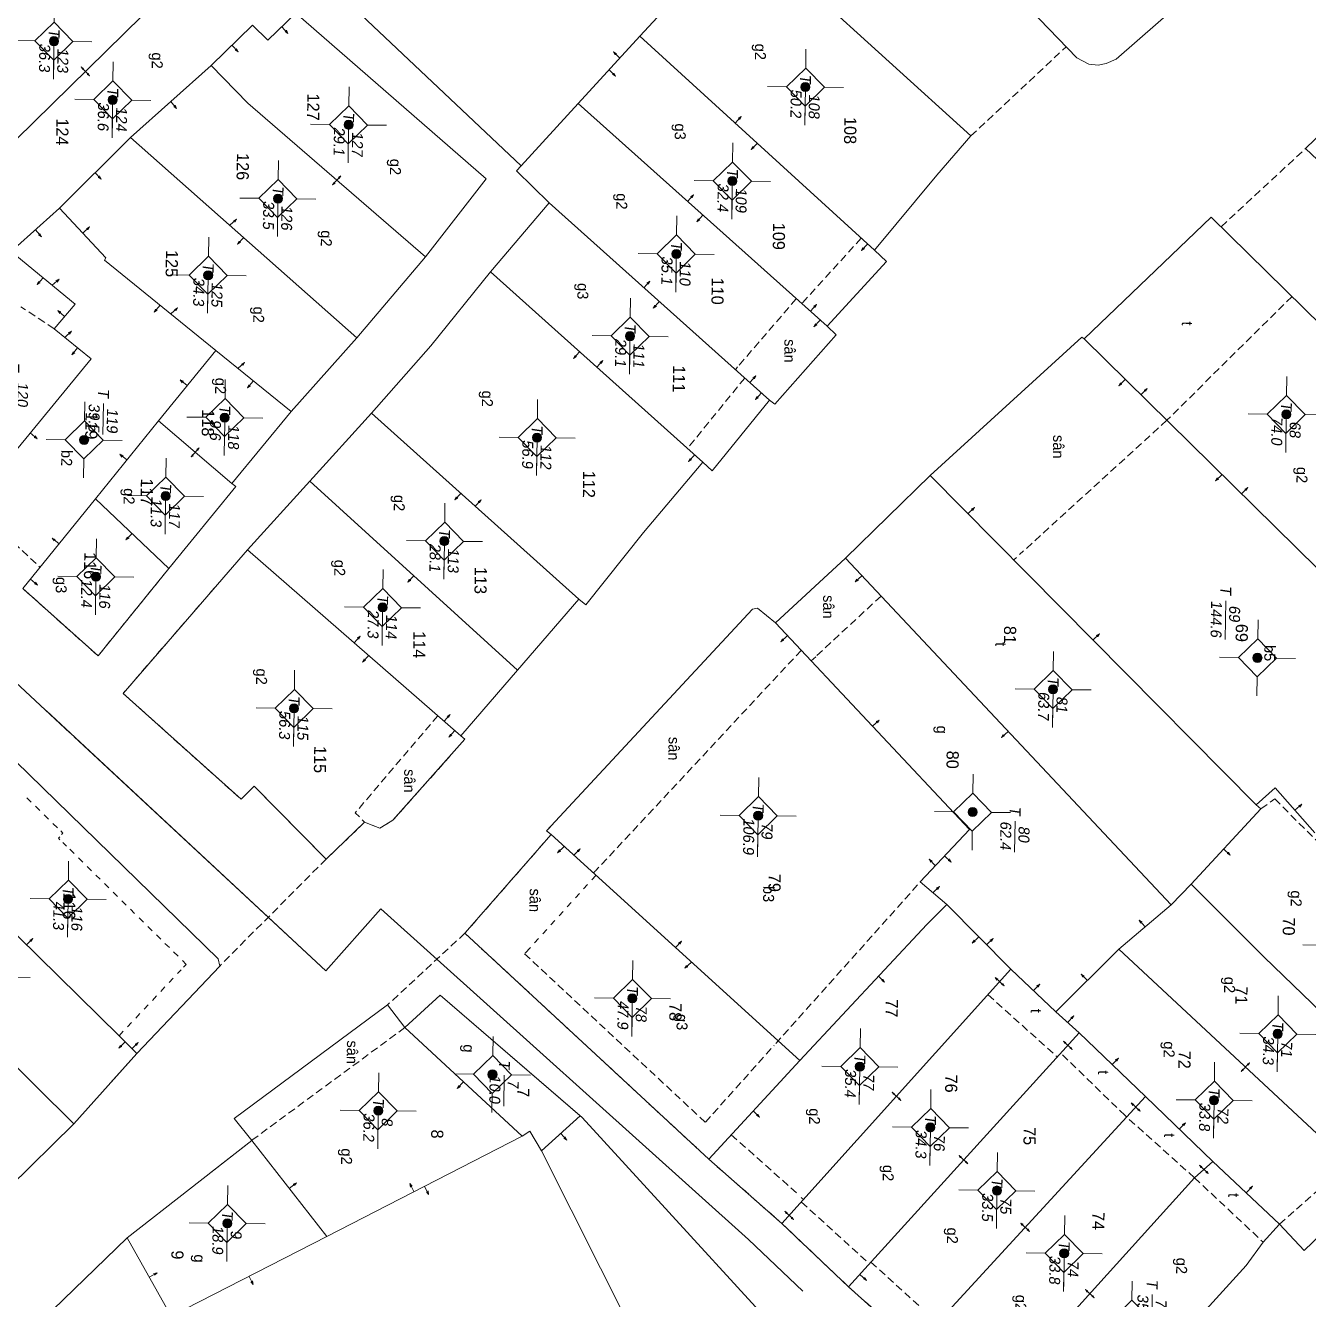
# Model space of a CAD drawing. Extents: x 601689 to 602595, y 1189742 to 1190763.
# Drawn here: x 602281.96 to 602324.14, y 1190270.88 to 1190312.77 of the extents above; entities that cross this region are included whole.
import ezdxf
from ezdxf.enums import TextEntityAlignment as Align

# ---------------------------------------------------------------- set-up
doc = ezdxf.new("R2010")
doc.units = 0
doc.header["$MEASUREMENT"] = 0
doc.linetypes.add('HIDDEN', pattern=[0.375, 0.25, -0.125])
for name, color, linetype in [('10', 250, 'Continuous'), ('11', 7, 'Continuous'), ('13', 7, 'Continuous'), ('14', 7, 'Continuous'), ('15', 7, 'Continuous'), ('16', 7, 'Continuous'), ('22', 7, 'Continuous'), ('25', 7, 'Continuous'), ('53', 7, 'Continuous'), ('57', 7, 'Continuous')]:
    doc.layers.add(name, color=color, linetype=linetype)
doc.layers.get('0').off()
doc.styles.add('TXT', font='vnshx.shx')

# ---------------------------------------------------------------- blocks, each defined once
blk = doc.blocks.new('NH3R')
at = {"layer": '16', "color": 7, "linetype": 'Continuous', "lineweight": 0}
for p, q in [((0, 0), (0.297, -0.005)), ((0.297, -0.005), (0.186, 0.031)), ((0.297, -0.005), (0.189, -0.033))]:
    blk.add_line(p, q, dxfattribs=at)
blk = doc.blocks.new('NH3')
at = {"layer": '16', "color": 7, "linetype": 'Continuous', "lineweight": 0}
for p, q in [((-0.199, -0.002), (-0.113, 0.021)), ((0.197, -0.012), (0.107, 0.015)), ((-0.199, -0.002), (0.197, -0.012)), ((-0.199, -0.002), (-0.116, -0.035)), ((0.197, -0.012), (0.104, -0.027))]:
    blk.add_line(p, q, dxfattribs=at)
blk = doc.blocks.new('*M271271271271')
at = {"layer": '13', "color": 3, "linetype": 'Continuous', "lineweight": 0}
blk.add_line((602557.84, 1189987.932), (602558.86, 1189987.932), dxfattribs=at)
at = {"layer": '13', "color": 3, "linetype": 'Continuous', "lineweight": 0, "style": 'TXT', "oblique": 7.6055}
for s, p in [('71', (602557.99, 1189988.232)), ('34.3', (602557.84, 1189987.632))]:
    blk.add_text(s, height=0.36, dxfattribs=at).set_placement(p, align=Align.MIDDLE_LEFT)
blk.add_text('T', height=0.36, dxfattribs=at).set_placement((602557.643, 1189987.932), align=Align.MIDDLE_RIGHT)
blk = doc.blocks.new('*M272272272272')
at = {"layer": '13', "color": 3, "linetype": 'Continuous', "lineweight": 0}
blk.add_line((602537.469, 1189987.915), (602538.489, 1189987.915), dxfattribs=at)
at = {"layer": '13', "color": 3, "linetype": 'Continuous', "lineweight": 0, "style": 'TXT', "oblique": 7.6055}
for s, p in [('68', (602537.619, 1189988.215)), ('74.0', (602537.469, 1189987.615))]:
    blk.add_text(s, height=0.36, dxfattribs=at).set_placement(p, align=Align.MIDDLE_LEFT)
blk.add_text('T', height=0.36, dxfattribs=at).set_placement((602537.272, 1189987.915), align=Align.MIDDLE_RIGHT)
blk = doc.blocks.new('*M273273273273')
at = {"layer": '13', "color": 3, "linetype": 'Continuous', "lineweight": 0}
blk.add_line((602545.486, 1189987.084), (602546.761, 1189987.084), dxfattribs=at)
at = {"layer": '13', "color": 3, "linetype": 'Continuous', "lineweight": 0, "style": 'TXT', "oblique": 7.6055}
for s, p in [('69', (602545.636, 1189987.384)), ('144.6', (602545.486, 1189986.784))]:
    blk.add_text(s, height=0.36, dxfattribs=at).set_placement(p, align=Align.MIDDLE_LEFT)
blk.add_text('T', height=0.36, dxfattribs=at).set_placement((602545.289, 1189987.084), align=Align.MIDDLE_RIGHT)
blk = doc.blocks.new('*M276276276276')
at = {"layer": '13', "color": 3, "linetype": 'Continuous', "lineweight": 0}
blk.add_line((602560.053, 1189985.869), (602561.073, 1189985.869), dxfattribs=at)
at = {"layer": '13', "color": 3, "linetype": 'Continuous', "lineweight": 0, "style": 'TXT', "oblique": 7.6055}
blk.add_text('T', height=0.36, dxfattribs=at).set_placement((602559.856, 1189985.869), align=Align.MIDDLE_RIGHT)
for s, p in [('72', (602560.203, 1189986.169)), ('33.8', (602560.053, 1189985.569))]:
    blk.add_text(s, height=0.36, dxfattribs=at).set_placement(p, align=Align.MIDDLE_LEFT)
blk = doc.blocks.new('*M280280280280')
at = {"layer": '13', "color": 3, "linetype": 'Continuous', "lineweight": 0}
blk.add_line((602567.297, 1189983.265), (602568.317, 1189983.265), dxfattribs=at)
at = {"layer": '13', "color": 3, "linetype": 'Continuous', "lineweight": 0, "style": 'TXT', "oblique": 7.6055}
for s, p in [('73', (602567.447, 1189983.565)), ('35.1', (602567.297, 1189982.965))]:
    blk.add_text(s, height=0.36, dxfattribs=at).set_placement(p, align=Align.MIDDLE_LEFT)
blk.add_text('T', height=0.36, dxfattribs=at).set_placement((602567.1, 1189983.265), align=Align.MIDDLE_RIGHT)
blk = doc.blocks.new('*M284284284284')
at = {"layer": '13', "color": 3, "linetype": 'Continuous', "lineweight": 0}
blk.add_line((602565.16, 1189981.013), (602566.18, 1189981.013), dxfattribs=at)
at = {"layer": '13', "color": 3, "linetype": 'Continuous', "lineweight": 0, "style": 'TXT', "oblique": 7.6055}
for s, p in [('74', (602565.31, 1189981.313)), ('33.8', (602565.16, 1189980.713))]:
    blk.add_text(s, height=0.36, dxfattribs=at).set_placement(p, align=Align.MIDDLE_LEFT)
blk.add_text('T', height=0.36, dxfattribs=at).set_placement((602564.963, 1189981.013), align=Align.MIDDLE_RIGHT)
blk = doc.blocks.new('*M286286286286')
at = {"layer": '13', "color": 3, "linetype": 'Continuous', "lineweight": 0}
blk.add_line((602546.622, 1189980.378), (602547.642, 1189980.378), dxfattribs=at)
at = {"layer": '13', "color": 3, "linetype": 'Continuous', "lineweight": 0, "style": 'TXT', "oblique": 7.6055}
blk.add_text('T', height=0.36, dxfattribs=at).set_placement((602546.425, 1189980.378), align=Align.MIDDLE_RIGHT)
for s, p in [('81', (602546.772, 1189980.678)), ('63.7', (602546.622, 1189980.078))]:
    blk.add_text(s, height=0.36, dxfattribs=at).set_placement(p, align=Align.MIDDLE_LEFT)
blk = doc.blocks.new('*M289289289289')
at = {"layer": '13', "color": 3, "linetype": 'Continuous', "lineweight": 0}
blk.add_line((602563.127, 1189978.772), (602564.147, 1189978.772), dxfattribs=at)
at = {"layer": '13', "color": 3, "linetype": 'Continuous', "lineweight": 0, "style": 'TXT', "oblique": 7.6055}
blk.add_text('T', height=0.36, dxfattribs=at).set_placement((602562.93, 1189978.772), align=Align.MIDDLE_RIGHT)
for s, p in [('75', (602563.277, 1189979.072)), ('33.5', (602563.127, 1189978.472))]:
    blk.add_text(s, height=0.36, dxfattribs=at).set_placement(p, align=Align.MIDDLE_LEFT)
blk = doc.blocks.new('*M292292292292')
at = {"layer": '13', "color": 3, "linetype": 'Continuous', "lineweight": 0}
blk.add_line((602550.696, 1189977.79), (602551.716, 1189977.79), dxfattribs=at)
at = {"layer": '13', "color": 3, "linetype": 'Continuous', "lineweight": 0, "style": 'TXT', "oblique": 7.6055}
for s, p in [('80', (602550.846, 1189978.09)), ('62.4', (602550.696, 1189977.49))]:
    blk.add_text(s, height=0.36, dxfattribs=at).set_placement(p, align=Align.MIDDLE_LEFT)
blk.add_text('T', height=0.36, dxfattribs=at).set_placement((602550.499, 1189977.79), align=Align.MIDDLE_RIGHT)
blk = doc.blocks.new('*M293293293293')
at = {"layer": '13', "color": 3, "linetype": 'Continuous', "lineweight": 0}
blk.add_line((602561.084, 1189976.555), (602562.104, 1189976.555), dxfattribs=at)
at = {"layer": '13', "color": 3, "linetype": 'Continuous', "lineweight": 0, "style": 'TXT', "oblique": 7.6055}
for s, p in [('76', (602561.234, 1189976.855)), ('34.3', (602561.084, 1189976.255))]:
    blk.add_text(s, height=0.36, dxfattribs=at).set_placement(p, align=Align.MIDDLE_LEFT)
blk.add_text('T', height=0.36, dxfattribs=at).set_placement((602560.887, 1189976.555), align=Align.MIDDLE_RIGHT)
blk = doc.blocks.new('*M297297297297')
at = {"layer": '13', "color": 3, "linetype": 'Continuous', "lineweight": 0}
blk.add_line((602559.117, 1189974.204), (602560.137, 1189974.204), dxfattribs=at)
at = {"layer": '13', "color": 3, "linetype": 'Continuous', "lineweight": 0, "style": 'TXT', "oblique": 7.6055}
for s, p in [('77', (602559.267, 1189974.504)), ('35.4', (602559.117, 1189973.904))]:
    blk.add_text(s, height=0.36, dxfattribs=at).set_placement(p, align=Align.MIDDLE_LEFT)
blk.add_text('T', height=0.36, dxfattribs=at).set_placement((602558.92, 1189974.204), align=Align.MIDDLE_RIGHT)
blk = doc.blocks.new('*M300300300300')
at = {"layer": '13', "color": 3, "linetype": 'Continuous', "lineweight": 0}
blk.add_line((602526.936, 1189971.948), (602527.956, 1189971.948), dxfattribs=at)
at = {"layer": '13', "color": 3, "linetype": 'Continuous', "lineweight": 0, "style": 'TXT', "oblique": 7.6055}
blk.add_text('T', height=0.36, dxfattribs=at).set_placement((602526.739, 1189971.948), align=Align.MIDDLE_RIGHT)
for s, p in [('108', (602527.086, 1189972.248)), ('50.2', (602526.936, 1189971.648))]:
    blk.add_text(s, height=0.36, dxfattribs=at).set_placement(p, align=Align.MIDDLE_LEFT)
blk = doc.blocks.new('*M303303303303')
at = {"layer": '13', "color": 3, "linetype": 'Continuous', "lineweight": 0}
blk.add_line((602550.915, 1189970.742), (602552.19, 1189970.742), dxfattribs=at)
at = {"layer": '13', "color": 3, "linetype": 'Continuous', "lineweight": 0, "style": 'TXT', "oblique": 7.6055}
blk.add_text('T', height=0.36, dxfattribs=at).set_placement((602550.718, 1189970.742), align=Align.MIDDLE_RIGHT)
for s, p in [('79', (602551.065, 1189971.042)), ('106.9', (602550.915, 1189970.442))]:
    blk.add_text(s, height=0.36, dxfattribs=at).set_placement(p, align=Align.MIDDLE_LEFT)
blk = doc.blocks.new('*M305305305305')
at = {"layer": '13', "color": 3, "linetype": 'Continuous', "lineweight": 0}
blk.add_line((602530.06, 1189969.59), (602531.08, 1189969.59), dxfattribs=at)
at = {"layer": '13', "color": 3, "linetype": 'Continuous', "lineweight": 0, "style": 'TXT', "oblique": 7.6055}
for s, p in [('109', (602530.21, 1189969.89)), ('32.4', (602530.06, 1189969.29))]:
    blk.add_text(s, height=0.36, dxfattribs=at).set_placement(p, align=Align.MIDDLE_LEFT)
blk.add_text('T', height=0.36, dxfattribs=at).set_placement((602529.863, 1189969.59), align=Align.MIDDLE_RIGHT)
blk = doc.blocks.new('*M307307307307')
at = {"layer": '13', "color": 3, "linetype": 'Continuous', "lineweight": 0}
blk.add_line((602532.487, 1189967.782), (602533.507, 1189967.782), dxfattribs=at)
at = {"layer": '13', "color": 3, "linetype": 'Continuous', "lineweight": 0, "style": 'TXT', "oblique": 7.6055}
blk.add_text('T', height=0.36, dxfattribs=at).set_placement((602532.29, 1189967.782), align=Align.MIDDLE_RIGHT)
for s, p in [('110', (602532.637, 1189968.082)), ('35.1', (602532.487, 1189967.482))]:
    blk.add_text(s, height=0.36, dxfattribs=at).set_placement(p, align=Align.MIDDLE_LEFT)
blk = doc.blocks.new('*M310310310310')
at = {"layer": '13', "color": 3, "linetype": 'Continuous', "lineweight": 0}
blk.add_line((602556.982, 1189966.692), (602558.002, 1189966.692), dxfattribs=at)
at = {"layer": '13', "color": 3, "linetype": 'Continuous', "lineweight": 0, "style": 'TXT', "oblique": 7.6055}
for s, p in [('78', (602557.132, 1189966.992)), ('47.9', (602556.982, 1189966.392))]:
    blk.add_text(s, height=0.36, dxfattribs=at).set_placement(p, align=Align.MIDDLE_LEFT)
blk.add_text('T', height=0.36, dxfattribs=at).set_placement((602556.785, 1189966.692), align=Align.MIDDLE_RIGHT)
blk = doc.blocks.new('*M311311311311')
at = {"layer": '13', "color": 3, "linetype": 'Continuous', "lineweight": 0}
blk.add_line((602535.21, 1189966.299), (602536.23, 1189966.299), dxfattribs=at)
at = {"layer": '13', "color": 3, "linetype": 'Continuous', "lineweight": 0, "style": 'TXT', "oblique": 7.6055}
for s, p in [('111', (602535.36, 1189966.599)), ('29.1', (602535.21, 1189965.999))]:
    blk.add_text(s, height=0.36, dxfattribs=at).set_placement(p, align=Align.MIDDLE_LEFT)
blk.add_text('T', height=0.36, dxfattribs=at).set_placement((602535.013, 1189966.299), align=Align.MIDDLE_RIGHT)
blk = doc.blocks.new('*M314314314314')
at = {"layer": '13', "color": 3, "linetype": 'Continuous', "lineweight": 0}
blk.add_line((602538.592, 1189963.292), (602539.612, 1189963.292), dxfattribs=at)
at = {"layer": '13', "color": 3, "linetype": 'Continuous', "lineweight": 0, "style": 'TXT', "oblique": 7.6055}
for s, p in [('112', (602538.742, 1189963.592)), ('56.9', (602538.592, 1189962.992))]:
    blk.add_text(s, height=0.36, dxfattribs=at).set_placement(p, align=Align.MIDDLE_LEFT)
blk.add_text('T', height=0.36, dxfattribs=at).set_placement((602538.395, 1189963.292), align=Align.MIDDLE_RIGHT)
blk = doc.blocks.new('*M319319319319')
at = {"layer": '13', "color": 3, "linetype": 'Continuous', "lineweight": 0}
blk.add_line((602542.038, 1189960.295), (602543.058, 1189960.295), dxfattribs=at)
at = {"layer": '13', "color": 3, "linetype": 'Continuous', "lineweight": 0, "style": 'TXT', "oblique": 7.6055}
for s, p in [('113', (602542.188, 1189960.595)), ('28.1', (602542.038, 1189959.995))]:
    blk.add_text(s, height=0.36, dxfattribs=at).set_placement(p, align=Align.MIDDLE_LEFT)
blk.add_text('T', height=0.36, dxfattribs=at).set_placement((602541.841, 1189960.295), align=Align.MIDDLE_RIGHT)
blk = doc.blocks.new('*M323323323323')
at = {"layer": '13', "color": 3, "linetype": 'Continuous', "lineweight": 0}
blk.add_line((602544.247, 1189958.292), (602545.267, 1189958.292), dxfattribs=at)
at = {"layer": '13', "color": 3, "linetype": 'Continuous', "lineweight": 0, "style": 'TXT', "oblique": 7.6055}
for s, p in [('114', (602544.397, 1189958.592)), ('27.3', (602544.247, 1189957.992))]:
    blk.add_text(s, height=0.36, dxfattribs=at).set_placement(p, align=Align.MIDDLE_LEFT)
blk.add_text('T', height=0.36, dxfattribs=at).set_placement((602544.05, 1189958.292), align=Align.MIDDLE_RIGHT)
blk = doc.blocks.new('*M324324324324')
at = {"layer": '13', "color": 3, "linetype": 'Continuous', "lineweight": 0}
blk.add_line((602528.395, 1189956.944), (602529.415, 1189956.944), dxfattribs=at)
at = {"layer": '13', "color": 3, "linetype": 'Continuous', "lineweight": 0, "style": 'TXT', "oblique": 7.6055}
for s, p in [('127', (602528.545, 1189957.244)), ('29.1', (602528.395, 1189956.644))]:
    blk.add_text(s, height=0.36, dxfattribs=at).set_placement(p, align=Align.MIDDLE_LEFT)
blk.add_text('T', height=0.36, dxfattribs=at).set_placement((602528.198, 1189956.944), align=Align.MIDDLE_RIGHT)
blk = doc.blocks.new('*M327327327327')
at = {"layer": '13', "color": 3, "linetype": 'Continuous', "lineweight": 0}
blk.add_line((602547.608, 1189955.43), (602548.628, 1189955.43), dxfattribs=at)
at = {"layer": '13', "color": 3, "linetype": 'Continuous', "lineweight": 0, "style": 'TXT', "oblique": 7.6055}
for s, p in [('115', (602547.758, 1189955.73)), ('56.3', (602547.608, 1189955.13))]:
    blk.add_text(s, height=0.36, dxfattribs=at).set_placement(p, align=Align.MIDDLE_LEFT)
blk.add_text('T', height=0.36, dxfattribs=at).set_placement((602547.411, 1189955.43), align=Align.MIDDLE_RIGHT)
blk = doc.blocks.new('*M328328328328')
at = {"layer": '13', "color": 3, "linetype": 'Continuous', "lineweight": 0}
blk.add_line((602530.855, 1189954.656), (602531.875, 1189954.656), dxfattribs=at)
at = {"layer": '13', "color": 3, "linetype": 'Continuous', "lineweight": 0, "style": 'TXT', "oblique": 7.6055}
blk.add_text('T', height=0.36, dxfattribs=at).set_placement((602530.658, 1189954.656), align=Align.MIDDLE_RIGHT)
for s, p in [('126', (602531.005, 1189954.956)), ('33.5', (602530.855, 1189954.356))]:
    blk.add_text(s, height=0.36, dxfattribs=at).set_placement(p, align=Align.MIDDLE_LEFT)
blk = doc.blocks.new('*M330330330330')
at = {"layer": '13', "color": 3, "linetype": 'Continuous', "lineweight": 0}
blk.add_line((602538.082, 1189953.012), (602538.847, 1189953.012), dxfattribs=at)
at = {"layer": '13', "color": 3, "linetype": 'Continuous', "lineweight": 0, "style": 'TXT', "oblique": 7.6055}
blk.add_text('T', height=0.36, dxfattribs=at).set_placement((602537.885, 1189953.012), align=Align.MIDDLE_RIGHT)
for s, p in [('118', (602538.232, 1189953.312)), ('9.6', (602538.082, 1189952.712))]:
    blk.add_text(s, height=0.36, dxfattribs=at).set_placement(p, align=Align.MIDDLE_LEFT)
blk = doc.blocks.new('*M331331331331')
at = {"layer": '13', "color": 3, "linetype": 'Continuous', "lineweight": 0}
blk.add_line((602533.411, 1189952.398), (602534.431, 1189952.398), dxfattribs=at)
at = {"layer": '13', "color": 3, "linetype": 'Continuous', "lineweight": 0, "style": 'TXT', "oblique": 7.6055}
for s, p in [('125', (602533.561, 1189952.698)), ('34.3', (602533.411, 1189952.098))]:
    blk.add_text(s, height=0.36, dxfattribs=at).set_placement(p, align=Align.MIDDLE_LEFT)
blk.add_text('T', height=0.36, dxfattribs=at).set_placement((602533.214, 1189952.398), align=Align.MIDDLE_RIGHT)
blk = doc.blocks.new('*M333333333333')
at = {"layer": '13', "color": 3, "linetype": 'Continuous', "lineweight": 0}
blk.add_line((602540.689, 1189951.104), (602541.709, 1189951.104), dxfattribs=at)
at = {"layer": '13', "color": 3, "linetype": 'Continuous', "lineweight": 0, "style": 'TXT', "oblique": 7.6055}
for s, p in [('117', (602540.839, 1189951.404)), ('11.3', (602540.689, 1189950.804))]:
    blk.add_text(s, height=0.36, dxfattribs=at).set_placement(p, align=Align.MIDDLE_LEFT)
blk.add_text('T', height=0.36, dxfattribs=at).set_placement((602540.492, 1189951.104), align=Align.MIDDLE_RIGHT)
blk = doc.blocks.new('*M334334334334')
at = {"layer": '13', "color": 3, "linetype": 'Continuous', "lineweight": 0}
blk.add_line((602527.689, 1189949.175), (602528.709, 1189949.175), dxfattribs=at)
at = {"layer": '13', "color": 3, "linetype": 'Continuous', "lineweight": 0, "style": 'TXT', "oblique": 7.6055}
blk.add_text('T', height=0.36, dxfattribs=at).set_placement((602527.492, 1189949.175), align=Align.MIDDLE_RIGHT)
for s, p in [('124', (602527.839, 1189949.475)), ('36.6', (602527.689, 1189948.875))]:
    blk.add_text(s, height=0.36, dxfattribs=at).set_placement(p, align=Align.MIDDLE_LEFT)
blk = doc.blocks.new('*M336336336336')
at = {"layer": '13', "color": 3, "linetype": 'Continuous', "lineweight": 0}
blk.add_line((602543.374, 1189948.852), (602544.394, 1189948.852), dxfattribs=at)
at = {"layer": '13', "color": 3, "linetype": 'Continuous', "lineweight": 0, "style": 'TXT', "oblique": 7.6055}
for s, p in [('116', (602543.524, 1189949.152)), ('12.4', (602543.374, 1189948.552))]:
    blk.add_text(s, height=0.36, dxfattribs=at).set_placement(p, align=Align.MIDDLE_LEFT)
blk.add_text('T', height=0.36, dxfattribs=at).set_placement((602543.177, 1189948.852), align=Align.MIDDLE_RIGHT)
blk = doc.blocks.new('*M337337337337')
at = {"layer": '13', "color": 3, "linetype": 'Continuous', "lineweight": 0}
blk.add_line((602538.884, 1189948.398), (602539.904, 1189948.398), dxfattribs=at)
at = {"layer": '13', "color": 3, "linetype": 'Continuous', "lineweight": 0, "style": 'TXT', "oblique": 7.6055}
blk.add_text('T', height=0.36, dxfattribs=at).set_placement((602538.687, 1189948.398), align=Align.MIDDLE_RIGHT)
for s, p in [('119', (602539.034, 1189948.698)), ('39.5', (602538.884, 1189948.098))]:
    blk.add_text(s, height=0.36, dxfattribs=at).set_placement(p, align=Align.MIDDLE_LEFT)
blk = doc.blocks.new('*M338338338338')
at = {"layer": '13', "color": 3, "linetype": 'Continuous', "lineweight": 0}
blk.add_line((602525.787, 1189947.217), (602526.807, 1189947.217), dxfattribs=at)
at = {"layer": '13', "color": 3, "linetype": 'Continuous', "lineweight": 0, "style": 'TXT', "oblique": 7.6055}
for s, p in [('123', (602525.937, 1189947.517)), ('36.3', (602525.787, 1189946.917))]:
    blk.add_text(s, height=0.36, dxfattribs=at).set_placement(p, align=Align.MIDDLE_LEFT)
blk.add_text('T', height=0.36, dxfattribs=at).set_placement((602525.59, 1189947.217), align=Align.MIDDLE_RIGHT)
blk = doc.blocks.new('*M339339339339')
at = {"layer": '13', "color": 3, "linetype": 'Continuous', "lineweight": 0}
blk.add_line((602538.023, 1189945.187), (602539.043, 1189945.187), dxfattribs=at)
at = {"layer": '13', "color": 3, "linetype": 'Continuous', "lineweight": 0, "style": 'TXT', "oblique": 7.6055}
for s, p in [('120', (602538.173, 1189945.487)), ('24.8', (602538.023, 1189944.887))]:
    blk.add_text(s, height=0.36, dxfattribs=at).set_placement(p, align=Align.MIDDLE_LEFT)
blk.add_text('T', height=0.36, dxfattribs=at).set_placement((602537.826, 1189945.187), align=Align.MIDDLE_RIGHT)
blk = doc.blocks.new('CENTRD')
at = {"layer": '11', "linetype": 'Continuous', "lineweight": 0}
h = blk.add_hatch(color=2, dxfattribs=at)
edge = h.paths.add_edge_path()
edge.add_arc((0, 0), 0.15, 0, 360)
at = {"layer": '11', "color": 2, "linetype": 'Continuous', "lineweight": 0}
for p, q in [((0, 1.25), (0, 0.625)), ((0, 0.625), (-0.625, 0)), ((0.625, 0), (0, 0.625)), ((-0.625, 0), (-1.25, 0)), ((-0.625, 0), (0, -0.625)), ((0, -0.625), (0.625, 0)), ((1.25, 0), (0.625, 0)), ((0, -0.625), (0, -1.25))]:
    blk.add_line(p, q, dxfattribs=at)
blk.add_circle((0, 0), 0.15, dxfattribs=at)
blk = doc.blocks.new('*M365365365365')
at = {"layer": '13', "color": 3, "linetype": 'Continuous', "lineweight": 0}
blk.add_line((602559.552, 1189962.13), (602560.572, 1189962.13), dxfattribs=at)
at = {"layer": '13', "color": 3, "linetype": 'Continuous', "lineweight": 0, "style": 'TXT', "oblique": 7.6055}
for s, p in [('7', (602559.702, 1189962.43)), ('10.0', (602559.552, 1189961.83))]:
    blk.add_text(s, height=0.36, dxfattribs=at).set_placement(p, align=Align.MIDDLE_LEFT)
blk.add_text('T', height=0.36, dxfattribs=at).set_placement((602559.355, 1189962.13), align=Align.MIDDLE_RIGHT)
blk = doc.blocks.new('*M373373373373')
at = {"layer": '13', "color": 3, "linetype": 'Continuous', "lineweight": 0}
blk.add_line((602560.797, 1189958.391), (602561.817, 1189958.391), dxfattribs=at)
at = {"layer": '13', "color": 3, "linetype": 'Continuous', "lineweight": 0, "style": 'TXT', "oblique": 7.6055}
for s, p in [('8', (602560.947, 1189958.691)), ('36.2', (602560.797, 1189958.091))]:
    blk.add_text(s, height=0.36, dxfattribs=at).set_placement(p, align=Align.MIDDLE_LEFT)
blk.add_text('T', height=0.36, dxfattribs=at).set_placement((602560.6, 1189958.391), align=Align.MIDDLE_RIGHT)
blk = doc.blocks.new('*M383383383383')
at = {"layer": '13', "color": 3, "linetype": 'Continuous', "lineweight": 0}
blk.add_line((602564.573, 1189953.479), (602565.593, 1189953.479), dxfattribs=at)
at = {"layer": '13', "color": 3, "linetype": 'Continuous', "lineweight": 0, "style": 'TXT', "oblique": 7.6055}
for s, p in [('9', (602564.723, 1189953.779)), ('18.9', (602564.573, 1189953.179))]:
    blk.add_text(s, height=0.36, dxfattribs=at).set_placement(p, align=Align.MIDDLE_LEFT)
blk.add_text('T', height=0.36, dxfattribs=at).set_placement((602564.376, 1189953.479), align=Align.MIDDLE_RIGHT)
blk = doc.blocks.new('*M390390390390')
at = {"layer": '13', "color": 3, "linetype": 'Continuous', "lineweight": 0}
blk.add_line((602553.985, 1189948.09), (602555.005, 1189948.09), dxfattribs=at)
at = {"layer": '13', "color": 3, "linetype": 'Continuous', "lineweight": 0, "style": 'TXT', "oblique": 7.6055}
for s, p in [('116', (602554.135, 1189948.39)), ('41.3', (602553.985, 1189947.79))]:
    blk.add_text(s, height=0.36, dxfattribs=at).set_placement(p, align=Align.MIDDLE_LEFT)
blk.add_text('T', height=0.36, dxfattribs=at).set_placement((602553.788, 1189948.09), align=Align.MIDDLE_RIGHT)
blk = doc.blocks.new('B')
at = {"color": 7, "linetype": 'Continuous', "lineweight": 0}
for p, q in [((0.8, 2.62), (0.801, 5.6)), ((0.62, 2.441), (0.96, 2.78)), ((0.62, -0.969), (0.96, -0.63)), ((0.8, -4.05), (0.8, -0.81))]:
    blk.add_line(p, q, dxfattribs=at)
for points in [[(0.801, 5.6), (0.53, 5.331), (0.8, 10.21), (1.04, 4.83), (0.801, 5.6)], [(0.8, -4.05), (0.531, -4.309), (0.53, -9.429)], [(0.8, -4.05), (1.04, -4.569), (1.04, -10.289)], [(0.53, -7.289), (0.8, -6.95), (1.04, -8.139)]]:
    blk.add_lwpolyline(points, dxfattribs=at)
for points in [[(0.801, 5.6), (0.8, 10.21), (1.04, 4.83)], [(0.8, -4.05), (0.8, -6.95), (1.04, -4.569), (1.04, -8.139)]]:
    blk.add_solid(points, dxfattribs=at)
at = {"color": 7, "linetype": 'Continuous', "lineweight": 0, "style": 'TXT'}
blk.add_text('B', height=1.815, rotation=360, dxfattribs=at).set_placement((0, 0))

msp = doc.modelspace()

# ---------------------------------------------------------------- linework, layer by layer
at = {"layer": '10', "color": 7, "linetype": 'Continuous', "lineweight": 0}
for p, q in [((602305.381, 1190315.924), (602302.163, 1190312.417)), ((602288.427, 1190315.676), (602279.416, 1190306.839)), ((602298.254, 1190308.16), (602292.41, 1190313.681)), ((602302.163, 1190312.417), (602300.133, 1190310.205)), ((602309.877, 1190305.381), (602302.163, 1190312.417)), ((602288.059, 1190311.461), (602285.406, 1190309.087)), ((602300.133, 1190310.205), (602298.254, 1190308.16)), ((602308.322, 1190302.883), (602300.133, 1190310.205)), ((602285.406, 1190309.087), (602283.074, 1190306.769)), ((602285.406, 1190309.087), (602292.856, 1190302.504)), ((602283.074, 1190306.769), (602281.485, 1190305.341)), ((602297.246, 1190304.675), (602299.177, 1190306.938)), ((602299.177, 1190306.938), (602306.429, 1190300.448)), ((602295.113, 1190305.164), (602292.856, 1190302.504)), ((602297.246, 1190304.675), (602304.231, 1190298.409)), ((602292.856, 1190302.504), (602290.693, 1190300.074)), ((602288.211, 1190302.089), (602286.329, 1190299.774)), ((602288.211, 1190302.089), (602290.693, 1190300.074)), ((602290.693, 1190300.074), (602288.74, 1190297.71)), ((602291.312, 1190297.785), (602293.332, 1190300.028)), ((602300.159, 1190293.904), (602293.332, 1190300.028)), ((602286.329, 1190299.774), (602284.254, 1190297.212)), ((602288.74, 1190297.71), (602286.329, 1190299.774)), ((602289.261, 1190295.534), (602291.312, 1190297.785)), ((602298.137, 1190291.571), (602291.312, 1190297.785)), ((602308.918, 1190295.254), (602311.706, 1190297.976)), ((602311.706, 1190297.976), (602322.427, 1190287.148)), ((602284.254, 1190297.212), (602281.873, 1190294.255)), ((602286.672, 1190294.919), (602284.254, 1190297.212)), ((602289.261, 1190295.534), (602296.278, 1190289.417)), ((602306.619, 1190293.125), (602308.918, 1190295.254)), ((602308.918, 1190295.254), (602319.632, 1190283.856)), ((602300.159, 1190293.904), (602298.137, 1190291.571)), ((602298.137, 1190291.571), (602296.278, 1190289.417)), ((602307.422, 1190278.733), (602299.243, 1190286.166)), ((602319.632, 1190283.856), (602320.291, 1190284.537)), ((602283.542, 1190276.661), (602276.102, 1190284.013)), ((602312.252, 1190283.868), (602314.363, 1190281.739)), ((602319.632, 1190283.856), (602317.912, 1190282.4)), ((602315.844, 1190280.338), (602317.912, 1190282.4)), ((602317.912, 1190282.4), (602326.246, 1190274.635)), ((602314.363, 1190281.739), (602306.828, 1190273.381)), ((602315.844, 1190280.338), (602314.363, 1190281.739)), ((602316.604, 1190279.648), (602315.844, 1190280.338)), ((602298.287, 1190276.248), (602294.436, 1190279.822)), ((602316.604, 1190279.648), (602309.02, 1190271.301)), ((602318.786, 1190277.558), (602316.604, 1190279.648)), ((602283.542, 1190276.661), (602285.614, 1190278.963)), ((602307.422, 1190278.733), (602304.427, 1190275.494)), ((602318.786, 1190277.558), (602311.223, 1190269.331)), ((602321.007, 1190275.417), (602318.786, 1190277.558)), ((602300.197, 1190276.923), (602298.931, 1190275.77)), ((602291.871, 1190272.956), (602298.287, 1190276.248)), ((602289.395, 1190276.111), (602285.301, 1190272.907)), ((602289.395, 1190276.111), (602291.871, 1190272.956)), ((602298.931, 1190275.77), (602304.771, 1190264.139)), ((602304.427, 1190275.494), (602306.828, 1190273.381)), ((602321.007, 1190275.417), (602323.198, 1190273.356)), ((602306.828, 1190273.381), (602309.02, 1190271.301)), ((602309.02, 1190271.301), (602311.223, 1190269.331))]:
    msp.add_line(p, q, dxfattribs=at)
for points in [[(602321.366, 1190314.764), (602317.824, 1190311.663), (602317.492, 1190311.517), (602317.231, 1190311.471), (602316.921, 1190311.495), (602316.534, 1190311.71), (602308.576, 1190319.96)], [(602305.381, 1190315.924), (602307.553, 1190313.894), (602307.675, 1190314.022), (602313.049, 1190309.138), (602311.931, 1190307.853), (602309.877, 1190305.381)], [(602288.059, 1190311.461), (602289.427, 1190312.782), (602289.931, 1190312.286), (602290.843, 1190313.172)], [(602290.843, 1190313.172), (602297.109, 1190307.727), (602295.113, 1190305.164)], [(602295.113, 1190305.164), (602289.272, 1190310.214), (602288.059, 1190311.461)], [(602334.392, 1190303.475), (602332.281, 1190301.234), (602325.614, 1190307.246), (602324.054, 1190308.727), (602326.253, 1190310.857)], [(602299.177, 1190306.938), (602298.103, 1190307.993), (602298.254, 1190308.16)], [(602283.074, 1190306.769), (602284.603, 1190305.128), (602284.551, 1190305.059), (602288.211, 1190302.089)], [(602316.767, 1190302.467), (602320.953, 1190306.47), (602330.07, 1190297.514), (602330.019, 1190297.435)], [(602281.485, 1190305.341), (602283.591, 1190303.612), (602282.901, 1190302.801), (602284.116, 1190301.814), (602280.11, 1190296.929), (602279.562, 1190296.406)], [(602309.877, 1190305.381), (602310.272, 1190305.016), (602308.322, 1190302.883)], [(602293.332, 1190300.028), (602295.283, 1190302.241), (602297.246, 1190304.675)], [(602308.322, 1190302.883), (602308.618, 1190302.598), (602306.597, 1190300.316), (602306.429, 1190300.448)], [(602316.767, 1190302.467), (602316.698, 1190302.528), (602311.706, 1190297.976)], [(602316.767, 1190302.467), (602325.845, 1190293.531), (602330.019, 1190297.435)], [(602306.429, 1190300.448), (602304.537, 1190298.124), (602304.231, 1190298.409)], [(602304.231, 1190298.409), (602302.279, 1190296.095), (602300.387, 1190293.721), (602300.159, 1190293.904)], [(602286.672, 1190294.919), (602288.879, 1190297.618), (602288.74, 1190297.71)], [(602289.261, 1190295.534), (602285.166, 1190290.81), (602289.048, 1190287.326), (602289.474, 1190287.76), (602291.841, 1190285.358), (602293.108, 1190286.57), (602293.615, 1190286.373), (602294.039, 1190286.637), (602296.406, 1190289.305), (602296.278, 1190289.417)], [(602281.873, 1190294.255), (602284.342, 1190292.041), (602286.672, 1190294.919)], [(602299.243, 1190286.166), (602299.094, 1190286.288), (602305.865, 1190293.575), (602306.026, 1190293.613), (602306.619, 1190293.125)], [(602306.619, 1190293.125), (602312.996, 1190286.337), (602311.382, 1190284.609), (602312.252, 1190283.868)], [(602285.614, 1190278.963), (602288.343, 1190281.845), (602288.296, 1190282.086), (602281.191, 1190289.004)], [(602322.427, 1190287.148), (602323.056, 1190287.709), (602324.355, 1190286.222)], [(602320.291, 1190284.537), (602322.586, 1190287.016), (602322.427, 1190287.148)], [(602278.37, 1190286.093), (602285.041, 1190279.55), (602285.614, 1190278.963)], [(602299.243, 1190286.166), (602296.408, 1190282.924), (602304.427, 1190275.494)], [(602328.364, 1190276.666), (602322.689, 1190282.134), (602320.291, 1190284.537)], [(602312.252, 1190283.868), (602311.593, 1190283.207), (602307.422, 1190278.733)], [(602294.436, 1190279.822), (602295.591, 1190280.886), (602300.197, 1190276.923)], [(602289.395, 1190276.111), (602288.814, 1190276.829), (602293.866, 1190280.569), (602294.436, 1190279.822)], [(602281.384, 1190274.621), (602281.433, 1190274.57), (602283.542, 1190276.661)], [(602300.197, 1190276.923), (602300.266, 1190276.862), (602308.936, 1190267.392), (602308.774, 1190267.264)], [(602298.287, 1190276.248), (602298.539, 1190276.415), (602298.931, 1190275.77)], [(602321.007, 1190275.417), (602320.399, 1190274.885), (602313.525, 1190267.269)], [(602323.198, 1190273.356), (602324.007, 1190272.486), (602326.246, 1190274.635)], [(602313.525, 1190267.269), (602313.474, 1190267.22), (602315.855, 1190265.127), (602322.099, 1190271.992), (602322.661, 1190272.764), (602323.198, 1190273.356)], [(602300.69, 1190261.145), (602300.831, 1190261.223), (602299.113, 1190264.256), (602298.899, 1190264.729), (602292.368, 1190261.759), (602292.57, 1190261.186), (602291.221, 1190260.574), (602283.175, 1190257.265), (602281.89, 1190256.823), (602275.451, 1190253.971), (602273.181, 1190253.332), (602272.249, 1190253.194), (602269.571, 1190257.681), (602285.301, 1190272.907)], [(602285.301, 1190272.907), (602286.745, 1190270.326), (602291.871, 1190272.956)]]:
    msp.add_lwpolyline(points, dxfattribs=at)
at = {"layer": '14', "color": 6, "linetype": 'HIDDEN', "lineweight": 0}
for p, q in [((602309.443, 1190305.778), (602307.483, 1190303.624)), ((602307.304, 1190303.786), (602305.374, 1190301.543)), ((602323.607, 1190303.863), (602319.491, 1190299.789)), ((602282.901, 1190302.801), (602281.8, 1190303.526)), ((602305.374, 1190301.543), (602305.302, 1190301.453)), ((602305.609, 1190301.18), (602303.728, 1190298.865)), ((602319.491, 1190299.789), (602314.65, 1190295.375)), ((602280.201, 1190297.038), (602282.433, 1190294.957)), ((602314.549, 1190295.276), (602314.457, 1190295.198)), ((602310.091, 1190294.008), (602307.944, 1190292.017)), ((602307.467, 1190292.224), (602300.707, 1190284.976)), ((602307.944, 1190292.017), (602307.792, 1190291.879)), ((602295.516, 1190290.077), (602292.802, 1190286.884)), ((602282.146, 1190287.231), (602281.998, 1190287.372)), ((602282.432, 1190286.957), (602282.284, 1190287.099)), ((602282.719, 1190286.673), (602282.571, 1190286.815)), ((602292.802, 1190286.884), (602292.941, 1190286.752)), ((602283.005, 1190286.388), (602282.857, 1190286.531)), ((602293.029, 1190286.651), (602293.108, 1190286.57)), ((602283.04, 1190286.048), (602283.081, 1190286.097)), ((602283.09, 1190285.997), (602283.04, 1190286.048)), ((602283.307, 1190285.785), (602283.188, 1190285.907)), ((602283.554, 1190285.541), (602283.415, 1190285.683)), ((602283.84, 1190285.257), (602283.702, 1190285.399)), ((602284.126, 1190284.973), (602283.988, 1190285.115)), ((602284.412, 1190284.7), (602284.274, 1190284.831)), ((602300.714, 1190284.826), (602300.582, 1190284.678)), ((602300.696, 1190284.966), (602300.636, 1190284.907)), ((602284.698, 1190284.416), (602284.55, 1190284.558)), ((602284.985, 1190284.131), (602284.837, 1190284.274)), ((602300.44, 1190284.529), (602300.309, 1190284.381)), ((602306.629, 1190279.295), (602311.382, 1190284.609)), ((602285.271, 1190283.847), (602285.123, 1190283.989)), ((602299.902, 1190283.937), (602299.77, 1190283.789)), ((602300.177, 1190284.233), (602300.045, 1190284.085)), ((602285.547, 1190283.574), (602285.409, 1190283.715)), ((602285.833, 1190283.29), (602285.695, 1190283.432)), ((602299.638, 1190283.641), (602299.506, 1190283.493)), ((602286.118, 1190283.006), (602285.981, 1190283.148)), ((602299.1, 1190283.047), (602298.968, 1190282.899)), ((602299.364, 1190283.345), (602299.233, 1190283.196)), ((602286.406, 1190282.732), (602286.268, 1190282.874)), ((602286.691, 1190282.449), (602286.543, 1190282.59)), ((602298.826, 1190282.751), (602298.694, 1190282.603)), ((602286.977, 1190282.164), (602286.829, 1190282.306)), ((602298.562, 1190282.455), (602298.369, 1190282.248)), ((602298.369, 1190282.248), (602304.314, 1190276.706)), ((602286.96, 1190281.595), (602287.071, 1190281.723)), ((602286.686, 1190281.298), (602286.818, 1190281.447)), ((602286.412, 1190281.011), (602286.544, 1190281.16)), ((602313.612, 1190280.898), (602315.874, 1190278.867)), ((602285.864, 1190280.429), (602285.995, 1190280.567)), ((602286.137, 1190280.715), (602286.269, 1190280.863)), ((602285.59, 1190280.133), (602285.722, 1190280.281)), ((602285.041, 1190279.55), (602285.173, 1190279.698)), ((602285.316, 1190279.847), (602285.448, 1190279.985)), ((602294.436, 1190279.822), (602289.395, 1190276.111)), ((602304.314, 1190276.706), (602306.578, 1190279.235)), ((602305.168, 1190276.295), (602307.371, 1190274.334)), ((602323.198, 1190273.356), (602325.486, 1190275.385)), ((602320.399, 1190274.885), (602322.661, 1190272.764)), ((602307.469, 1190274.233), (602307.538, 1190274.172)), ((602307.477, 1190274.083), (602309.71, 1190272.052)), ((602309.761, 1190272.111), (602311.943, 1190270.121))]:
    msp.add_line(p, q, dxfattribs=at)
for points in [[(602322.586, 1190287.016), (602323.04, 1190287.34), (602325.398, 1190284.988), (602326.771, 1190283.739)], [(602283.142, 1190286.166), (602283.183, 1190286.216), (602283.114, 1190286.287)], [(602287.152, 1190281.812), (602287.244, 1190281.9), (602287.115, 1190282.022)], [(602320.399, 1190274.885), (602318.118, 1190276.927), (602315.995, 1190278.986)]]:
    msp.add_lwpolyline(points, dxfattribs=at)
at = {"layer": '22', "color": 7, "linetype": 'HIDDEN', "lineweight": 0}
for p, q in [((602313.049, 1190309.138), (602316.179, 1190312.075)), ((602321.278, 1190306.155), (602324.054, 1190308.727)), ((602286.672, 1190294.919), (602287.109, 1190295.453)), ((602284.342, 1190292.041), (602286.672, 1190294.919)), ((602281.873, 1190294.255), (602284.342, 1190292.041)), ((602295.938, 1190288.772), (602294.039, 1190286.637)), ((602289.474, 1190287.76), (602291.841, 1190285.358)), ((602299.216, 1190286.416), (602299.094, 1190286.288)), ((602299.243, 1190286.166), (602296.408, 1190282.924)), ((602299.094, 1190286.288), (602299.243, 1190286.166)), ((602291.841, 1190285.358), (602288.343, 1190281.845)), ((602291.841, 1190285.358), (602288.343, 1190281.845)), ((602296.408, 1190282.924), (602293.866, 1190280.569)), ((602296.408, 1190282.924), (602293.866, 1190280.569)), ((602296.408, 1190282.924), (602304.427, 1190275.494)), ((602304.427, 1190275.494), (602306.828, 1190273.381)), ((602306.828, 1190273.381), (602309.02, 1190271.301)), ((602309.02, 1190271.301), (602311.223, 1190269.331))]:
    msp.add_line(p, q, dxfattribs=at)
for points in [[(602288.173, 1190294.278), (602285.166, 1190290.81), (602289.048, 1190287.326), (602289.474, 1190287.76)], [(602294.039, 1190286.637), (602293.615, 1190286.373), (602293.108, 1190286.57), (602291.841, 1190285.358)]]:
    msp.add_lwpolyline(points, dxfattribs=at)
msp.add_point((602291.841, 1190285.358), dxfattribs=at)
at = {"layer": '25', "color": 7, "linetype": 'Continuous', "lineweight": 0}
for p, q in [((602288.296, 1190282.086), (602281.191, 1190289.004)), ((602285.614, 1190278.963), (602288.343, 1190281.845)), ((602288.343, 1190281.845), (602288.296, 1190282.086)), ((602294.436, 1190279.822), (602295.591, 1190280.886)), ((602295.591, 1190280.886), (602300.266, 1190276.862)), ((602293.866, 1190280.569), (602288.814, 1190276.829)), ((602293.866, 1190280.569), (602294.436, 1190279.822)), ((602284.751, 1190278.004), (602285.614, 1190278.963)), ((602288.814, 1190276.829), (602289.395, 1190276.111)), ((602289.395, 1190276.111), (602288.01, 1190275.02))]:
    msp.add_line(p, q, dxfattribs=at)
msp.add_lwpolyline([(602312.963, 1190264.247), (602312.072, 1190263.409), (602308.774, 1190267.264), (602308.936, 1190267.392), (602300.266, 1190276.862)], dxfattribs=at)
at = {"layer": '57', "color": 172, "linetype": 'Continuous', "lineweight": 0}
for points in [[(602283.418, 1190289.514), (602279.518, 1190293.137), (602271.62, 1190300.645), (602266.892, 1190305.18)], [(602282.648, 1190290.234), (602291.831, 1190281.688), (602293.639, 1190283.723), (602305.731, 1190272.856), (602307.518, 1190271.152)], [(602307.518, 1190271.152), (602305.731, 1190272.856), (602293.639, 1190283.723), (602291.831, 1190281.688), (602283.556, 1190289.382)]]:
    msp.add_lwpolyline(points, dxfattribs=at)

# ---------------------------------------------------------------- block references
at = {"color": 7, "linetype": 'Continuous', "lineweight": 0, "rotation": 269.214199256255}
msp.add_blockref('B', (602296.425, 1190299.425), dxfattribs=at)
at = {"layer": '11', "color": 2, "linetype": 'Continuous', "lineweight": 0, "rotation": 269.1680420500809}
for p in [(602282.894, 1190312.256), (602307.606, 1190310.748), (602284.824, 1190310.326), (602292.582, 1190309.507), (602305.202, 1190307.658), (602290.258, 1190307.08), (602303.359, 1190305.258), (602287.964, 1190304.557), (602301.837, 1190302.557), (602288.51, 1190299.878), (602323.418, 1190299.984), (602283.885, 1190299.143), (602298.781, 1190299.219), (602286.564, 1190297.299), (602295.734, 1190295.817), (602284.273, 1190294.647), (602293.7, 1190293.637), (602322.471, 1190291.98), (602315.749, 1190290.941), (602290.789, 1190290.318), (602306.051, 1190286.789), (602313.102, 1190286.906), (602283.357, 1190284.048), (602325.21, 1190282.523), (602280.858, 1190281.484), (602301.914, 1190280.781), (602323.139, 1190279.615), (602309.394, 1190278.537), (602297.315, 1190278.278), (602293.558, 1190277.087), (602321.044, 1190277.432), (602311.716, 1190276.537), (602313.903, 1190274.462), (602288.592, 1190273.383), (602316.115, 1190272.396), (602318.335, 1190270.227)]:
    msp.add_blockref('CENTRD', p, dxfattribs=at)
at = {"layer": '13', "color": 3, "linetype": 'Continuous', "lineweight": 0, "rotation": 269.1680420500809}
for name, p in [('*M338338338338', (-578790.27, 1810052.359)), ('*M300300300300', (-578790.27, 1810052.359)), ('*M334334334334', (-578790.27, 1810052.359)), ('*M324324324324', (-578790.27, 1810052.359)), ('*M305305305305', (-578790.27, 1810052.359)), ('*M328328328328', (-578790.27, 1810052.359)), ('*M307307307307', (-578790.27, 1810052.359)), ('*M331331331331', (-578790.27, 1810052.359)), ('*M311311311311', (-578790.27, 1810052.359)), ('*M339339339339', (-578789.387, 1810053.582)), ('*M337337337337', (-578789.633, 1810053.628)), ('*M272272272272', (-578790.27, 1810052.359)), ('*M330330330330', (-578790.27, 1810052.359)), ('*M314314314314', (-578790.27, 1810052.359)), ('*M333333333333', (-578790.27, 1810052.359)), ('*M319319319319', (-578790.27, 1810052.359)), ('*M336336336336', (-578790.27, 1810052.359)), ('*M323323323323', (-578790.27, 1810052.359)), ('*M273273273273', (-578791.313, 1810054.311)), ('*M286286286286', (-578790.27, 1810052.359)), ('*M327327327327', (-578790.27, 1810052.359)), ('*M303303303303', (-578790.27, 1810052.359)), ('*M292292292292', (-578788.871, 1810052.133)), ('*M390390390390', (-578790.27, 1810052.359)), ('*M310310310310', (-578790.27, 1810052.359)), ('*M271271271271', (-578790.27, 1810052.359)), ('*M297297297297', (-578790.27, 1810052.359)), ('*M365365365365', (-578789.883, 1810052.417)), ('*M276276276276', (-578790.27, 1810052.359)), ('*M373373373373', (-578790.27, 1810052.359)), ('*M293293293293', (-578790.27, 1810052.359)), ('*M289289289289', (-578790.27, 1810052.359)), ('*M383383383383', (-578790.27, 1810052.359)), ('*M284284284284', (-578790.27, 1810052.359)), ('*M280280280280', (-578789.597, 1810053.256))]:
    msp.add_blockref(name, p, dxfattribs=at)
at = {"layer": '16', "color": 7, "linetype": 'Continuous', "lineweight": 0}
for name, p, xscale, yscale, rotation in [('NH3R', (602290.386, 1190312.729), 0.9999985667764096, 0.9999985667764096, 314.2142636804963), ('NH3R', (602288.748, 1190312.122), 0.9999989208459608, 0.9999989208459608, 314.0065491940697), ('NH3R', (602301.503, 1190311.697), 0.9999974402842764, 0.9999974402842764, 136.7054038068389), ('NH3R', (602301.148, 1190311.312), 1.000002859372016, 1.000002859372016, 317.4509934693599), ('NH3R', (602286.732, 1190310.269), 1.000003029407519, 1.000003029407519, 311.8270777153142), ('NH3R', (602284.24, 1190307.933), 0.9999986071089244, 0.9999986071089244, 314.8274222141897), ('NH3R', (602303.728, 1190306.986), 0.9999989445575684, 0.9999989445575684, 48.10374625995822), ('NH3R', (602304.232, 1190306.538), 1.000001155990457, 1.000001155990457, 228.1979172858872), ('NH3R', (602302.289, 1190304.145), 0.9999989445575684, 0.9999989445575684, 48.10374625995822), ('NH3R', (602283.245, 1190303.207), 0.9999974458896348, 0.9999974458896348, 139.5417819765711), ('NH3R', (602286.381, 1190303.573), 0.9999986523420548, 0.9999986523420548, 230.935709287606), ('NH3R', (602307.77, 1190303.38), 0.9999989445575684, 0.9999989445575684, 48.10374625995822), ('NH3R', (602308.085, 1190303.086), 1.000001155990457, 1.000001155990457, 228.1979172858872), ('NH3R', (602283.671, 1190302.17), 0.9999986523420548, 0.9999986523420548, 230.935709287606), ('NH3R', (602300.744, 1190301.536), 0.9999989445575684, 0.9999989445575684, 48.10374625995822), ('NH3R', (602287.275, 1190300.931), 0.9999983356342051, 0.9999983356342051, 140.8792896251522), ('NH3R', (602305.777, 1190301.037), 0.9999989445575684, 0.9999989445575684, 48.10374625995822), ('NH3R', (602318.119, 1190301.128), 0.9999983256920209, 0.9999983256920209, 225.450091971372), ('NH3R', (602318.632, 1190300.631), 0.9999983256920209, 0.9999983256920209, 45.45009197137217), ('NH3R', (602285.291, 1190298.489), 0.9999986907229927, 0.9999986907229927, 140.9835872342635), ('NH3', (602287.535, 1190298.737), 1.000001055419633, 1.000001055419633, 49.45668650749657), ('NH3R', (602321.306, 1190298.005), 0.9999983256920209, 0.9999983256920209, 225.450091971372), ('NH3R', (602321.948, 1190297.375), 0.9999983256920209, 0.9999983256920209, 45.45009197137217), ('NH3R', (602296.741, 1190296.961), 0.9999989445575684, 0.9999989445575684, 48.10374625995822), ('NH3R', (602285.468, 1190296.066), 0.999998863599828, 0.999998863599828, 226.5261986147908), ('NH3R', (602294.73, 1190294.678), 0.9999976020481915, 0.9999976020481915, 227.6783681289316), ('NH3R', (602309.46, 1190294.676), 0.9999989915362564, 0.9999989915362564, 223.2239466133237), ('NH3R', (602307.013, 1190292.71), 0.9999989915362564, 0.9999989915362564, 223.2239466133237), ('NH3R', (602293.244, 1190292.058), 0.9999976020481915, 0.9999976020481915, 227.6783681289316), ('NH3R', (602309.813, 1190289.732), 0.9999983707083222, 0.9999983707083222, 43.2147004328139), ('NH3R', (602296.08, 1190289.59), 0.9999976020481915, 0.9999976020481915, 227.6783681289316), ('NH3R', (602314.271, 1190289.56), 0.9999989915362564, 0.9999989915362564, 223.2239466133237), ('NH3R', (602299.677, 1190285.77), 0.9999989915362564, 0.9999989915362564, 223.2239466133237), ('NH3R', (602299.994, 1190285.486), 1.000002497855382, 1.000002497855382, 47.734867701488), ('NH3R', (602318.773, 1190283.128), 0.9999976490052578, 0.9999976490052578, 130.2582398309589), ('NH3R', (602281.992, 1190282.543), 0.9999977709136436, 0.9999977709136436, 45.55407245528456), ('NH3R', (602303.332, 1190282.45), 1.000002497855382, 1.000002497855382, 47.734867701488), ('NH3R', (602303.855, 1190281.972), 0.9999989915362564, 0.9999989915362564, 223.2239466133237), ('NH3R', (602315.103, 1190281.038), 0.999997856750409, 0.999997856750409, 46.60154212535797), ('NH3R', (602285.238, 1190279.348), 0.9999977709136436, 0.9999977709136436, 225.5540724552846), ('NH3R', (602285.456, 1190279.125), 0.9999977709136436, 0.9999977709136436, 45.55407245528456), ('NH3', (602322.079, 1190278.512), 0.9999981223813778, 0.9999981223813778, 227.0268577914485), ('NH3R', (602294.732, 1190274.427), 0.9999989858983802, 0.9999989858983802, 117.1635164876064), ('NH3R', (602295.084, 1190274.603), 0.9999989858983804, 0.9999989858983804, 297.1635164876065), ('NH3R', (602286.023, 1190271.617), 0.9999982160027252, 0.9999982160027252, 29.25378440491098), ('NH3R', (602289.313, 1190271.641), 0.9999989858983804, 0.9999989858983804, 297.1635164876065), ('NH3R', (602309.395, 1190271.706), 1.000002077509734, 1.000002077509734, 317.2250139117937)]:
    msp.add_blockref(name, p, dxfattribs=dict(at, xscale=xscale, yscale=yscale, rotation=rotation))
for name, p, rotation in [('NH3', (602283.916, 1190311.258), 134.4404673771911), ('NH3R', (602305.294, 1190309.564), 47.63073031378637), ('NH3R', (602306.025, 1190308.905), 227.6307303137863), ('NH3', (602292.187, 1190307.684), 49.1541916598616), ('NH3R', (602288.678, 1190306.202), 42.95015404274179), ('NH3R', (602282.285, 1190306.05), 311.9401677028881), ('NH3R', (602283.843, 1190305.948), 42.95015404274179), ('NH3R', (602289.132, 1190305.796), 228.5393710701231), ('NH3R', (602309.65, 1190305.585), 227.6307303137863), ('NH3R', (602282.533, 1190304.476), 230.6232789648296), ('NH3R', (602282.839, 1190304.232), 42.95015404274179), ('NH3R', (602302.804, 1190303.698), 228.1703085365555), ('NH3R', (602286.737, 1190303.288), 42.95015404274179), ('NH3R', (602283.246, 1190302.517), 42.95015404274179), ('NH3R', (602300.18, 1190302.044), 228.1703085365555), ('NH3R', (602288.942, 1190301.488), 42.95015404274179), ('NH3R', (602289.447, 1190301.081), 230.9463339863715), ('NH3R', (602306.162, 1190300.692), 228.1703085365555), ('NH3R', (602282.113, 1190299.372), 320.6416962271841), ('NH3R', (602303.965, 1190298.652), 228.1703085365555), ('NH3R', (602296.276, 1190297.387), 228.1703085365555), ('NH3R', (602312.948, 1190296.719), 44.72365323111891), ('NH3R', (602283.063, 1190295.729), 141.1646841383419), ('NH3R', (602282.127, 1190294.561), 321.164684138342), ('NH3R', (602292.769, 1190292.475), 48.91694080143804), ('NH3R', (602317.061, 1190292.562), 44.72365323111891), ('NH3R', (602295.723, 1190289.894), 48.91694080143804), ('NH3R', (602323.705, 1190286.971), 41.13808052153514), ('NH3R', (602321.357, 1190285.693), 317.2338984658436), ('NH3R', (602311.879, 1190285.143), 134.9121355517822), ('NH3R', (602312.184, 1190285.469), 316.9603629491519), ('NH3R', (602311.797, 1190284.254), 44.7613870346825), ('NH3R', (602313.307, 1190282.803), 224.7613870346824), ('NH3R', (602313.564, 1190282.539), 44.7613870346825), ('NH3R', (602309.999, 1190281.518), 316.5635836659633), ('NH3', (602313.987, 1190281.324), 137.9617365925183), ('NH3R', (602316.878, 1190281.364), 134.9121355517822), ('NH3R', (602316.229, 1190279.992), 47.76360573131068), ('NH3', (602316.229, 1190279.232), 137.9617365925183), ('NH3R', (602317.69, 1190278.603), 46.22373939646271), ('NH3R', (602296.361, 1190278.036), 227.1398181201241), ('NH3', (602310.595, 1190277.56), 137.9617365925183), ('NH3R', (602305.889, 1190277.084), 315.0913815430332), ('NH3', (602318.461, 1190277.202), 137.9617365925183), ('NH3R', (602319.891, 1190276.483), 46.05403367858299), ('NH3R', (602299.558, 1190276.341), 312.3179135759733), ('NH3', (602312.807, 1190275.48), 317.7346911443393), ('NH3', (602320.703, 1190275.151), 137.9617365925183), ('NH3R', (602290.633, 1190274.533), 38.14702822468805), ('NH3R', (602322.102, 1190274.392), 46.78112400791014), ('NH3', (602307.062, 1190273.638), 137.9617365925183), ('NH3', (602314.837, 1190273.262), 317.7346911443393), ('NH3', (602316.966, 1190271.072), 317.9241133355624)]:
    msp.add_blockref(name, p, dxfattribs=dict(at, rotation=rotation))

# ---------------------------------------------------------------- texts
at = {"layer": '15', "color": 7, "linetype": 'Continuous', "lineweight": 0, "style": 'TXT'}
for s, p in [('g2', (602306.13, 1190312.173)), ('g2', (602286.295, 1190311.885)), ('g3', (602303.494, 1190309.549)), ('g2', (602294.128, 1190308.387)), ('g2', (602301.572, 1190307.255)), ('g2', (602291.855, 1190306.038)), ('g3', (602300.291, 1190304.302)), ('g2', (602289.631, 1190303.529)), ('t', (602320.165, 1190303.04)), ('s%%169n', (602307.097, 1190302.459)), ('g2', (602288.379, 1190301.186)), ('g2', (602297.152, 1190300.766)), ('s%%169n', (602315.934, 1190299.308)), ('b2', (602283.316, 1190298.815)), ('g2', (602323.94, 1190298.257)), ('g2', (602285.369, 1190297.556)), ('g2', (602294.255, 1190297.335)), ('g2', (602292.296, 1190295.202)), ('g3', (602283.138, 1190294.638)), ('s%%169n', (602308.371, 1190294.041)), ('t', (602314.03, 1190292.494)), ('b5', (602322.88, 1190292.402)), ('g2', (602289.727, 1190291.627)), ('g', (602312.103, 1190289.749)), ('s%%169n', (602303.287, 1190289.38)), ('s%%169n', (602294.593, 1190288.32)), ('s%%169n', (602298.719, 1190284.393)), ('b3', (602306.4, 1190284.478)), ('g2', (602323.749, 1190284.33)), ('g2', (602321.56, 1190281.489)), ('g3', (602303.553, 1190280.267)), ('t', (602315.195, 1190280.437)), ('g2', (602319.571, 1190279.367)), ('t', (602317.407, 1190278.416)), ('g2', (602307.91, 1190277.167)), ('t', (602319.579, 1190276.346)), ('g2', (602310.334, 1190275.304)), ('t', (602321.692, 1190274.378)), ('g2', (602312.446, 1190273.245)), ('g2', (602319.983, 1190272.251)), ('g2', (602314.697, 1190271.033))]:
    msp.add_text(s, height=0.36, rotation=269.2144, dxfattribs=at).set_placement(p, align=Align.MIDDLE_LEFT)
for s, p in [('s%%169n', (602292.525, 1190279.012)), ('g', (602296.356, 1190279.137)), ('g2', (602292.338, 1190275.583)), ('g', (602287.501, 1190272.229))]:
    msp.add_text(s, height=0.36, rotation=269.2144, dxfattribs=at).set_placement(p, align=Align.CENTER)
at = {"layer": '53', "color": 200, "linetype": 'Continuous', "lineweight": 0, "style": 'TXT'}
for s, p in [('127', (602291.427, 1190310.535)), ('124', (602283.175, 1190309.718)), ('108', (602309.087, 1190309.762)), ('126', (602289.11, 1190308.576)), ('109', (602306.74, 1190306.284)), ('125', (602286.776, 1190305.388)), ('110', (602304.724, 1190304.482)), ('111', (602303.454, 1190301.599)), ('119', (602284.133, 1190300.054)), ('118', (602287.965, 1190300.151)), ('117', (602285.952, 1190297.879)), ('112', (602300.497, 1190298.13)), ('116', (602284.09, 1190295.455)), ('113', (602296.933, 1190294.968)), ('114', (602294.914, 1190292.855)), ('81', (602314.338, 1190293.029)), ('69', (602321.959, 1190293.095)), ('115', (602291.652, 1190289.08)), ('80', (602312.451, 1190288.925)), ('79', (602306.596, 1190284.875)), ('116', (602283.406, 1190284.264)), ('70', (602323.507, 1190283.443)), ('71', (602321.946, 1190281.175)), ('78', (602303.337, 1190280.63)), ('77', (602310.449, 1190280.753)), ('72', (602320.077, 1190279.06)), ('76', (602312.406, 1190278.275)), ('7', (602298.329, 1190277.828)), ('8', (602295.5, 1190276.467)), ('75', (602314.982, 1190276.549)), ('74', (602317.243, 1190273.758)), ('9', (602286.955, 1190272.494))]:
    msp.add_text(s, height=0.4, rotation=269.2144, dxfattribs=at).set_placement(p, align=Align.MIDDLE_LEFT)

doc.saveas('drawing.dxf')
